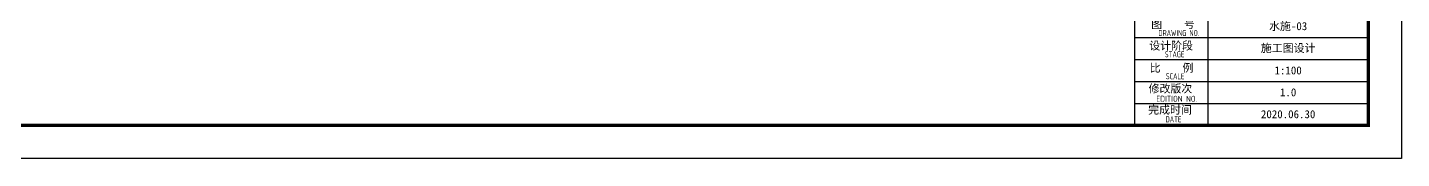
# Model space of a CAD drawing. Extents: x -216126 to 1846968, y -229642 to 543368.
# Drawn here: x 416340 to 457549, y 277185 to 281136 of the extents above; entities that cross this region are included whole.
import ezdxf

# ---------------------------------------------------------------- set-up
doc = ezdxf.new("R2010")
doc.units = 0
doc.header["$LTSCALE"] = 1000
doc.header["$MEASUREMENT"] = 0
for name, color, linetype in [('PUB_TITLE', 171, 'Continuous'), ('S_WALL', 9, 'Continuous'), ('TK', 4, 'Continuous')]:
    doc.layers.add(name, color=color, linetype=linetype)
doc.styles.add('TSSD_REIN', font='tssdeng.shx', dxfattribs={"width": 0.7, "bigfont": 'tssdchn.shx'})
doc.styles.add('图签宋体', font='', dxfattribs={"height": 300})
doc.styles.get('图签宋体').set_extended_font_data('NSimSun')

# ---------------------------------------------------------------- blocks, each defined once
blk = doc.blocks.new('GeYuanFrame_80505748', base_point=(20.09, 4.53))
at = {"layer": 'PUB_TITLE'}
blk.add_lwpolyline([(803.09, 14.53), (803.09, 111.33)], dxfattribs=at)
at = {"layer": 'TK'}
for p, q in [((781.09, 40.97), (851.09, 40.97)), ((781.09, 34.37), (851.09, 34.37)), ((781.09, 27.77), (851.09, 27.77)), ((781.09, 21.17), (851.09, 21.17)), ((781.09, 14.53), (851.09, 14.53))]:
    blk.add_line(p, q, dxfattribs=at)
blk.add_lwpolyline([(20.09, 4.53), (20.09, 598.53), (861.09, 598.53), (861.09, 4.53)], close=True, dxfattribs=at)
at = {"layer": 'TK', "const_width": 1}
blk.add_lwpolyline([(45.09, 588.53), (851.09, 588.53), (851.09, 14.53), (45.09, 14.53)], close=True, dxfattribs=at)
at = {"layer": 'TK', "const_width": 0.4}
blk.add_lwpolyline([(781.09, 588.53), (781.09, 14.53)], dxfattribs=at)
at = {"layer": 'TK', "style": '图签宋体'}
for s, p in [('图    号', (786.02, 43.77)), ('设计阶段', (785.45, 37.32)), ('比    例', (785.59, 30.63)), ('修改版次', (785.24, 24.41)), ('完成时间', (785.11, 18.02))]:
    blk.add_text(s, height=2.4, dxfattribs=at).set_placement(p)
at = {"layer": 'TK', "style": 'TSSD_REIN'}
for s, width, p in [('DRAWING NO.', 0.7, (788.19, 41.45)), ('STAGE', 0.7, (790.09, 35.03)), ('SCALE', 0.7, (790.38, 28.42)), ('EDITION NO.', 0.8, (787.53, 21.64)), ('DATE', 0.7, (790.33, 15.45))]:
    blk.add_text(s, height=1.8, dxfattribs=dict(at, width=width)).set_placement(p)
at = {"layer": 'TK', "char_height": 2.4, "width": 48, "attachment_point": 5, "style": '图签宋体'}
for s, insert in [('水施-03', (827.09, 44.27)), ('施工图设计', (827.09, 37.67)), ('1:100', (827.09, 31.07)), ('1.0', (827.09, 24.47)), ('2020.06.30', (827.09, 17.88))]:
    blk.add_mtext(s, dxfattribs=dict(at, insert=insert))

msp = doc.modelspace()

# ---------------------------------------------------------------- block references
at = {"layer": 'S_WALL', "xscale": 100, "yscale": 100, "zscale": 100}
msp.add_blockref('GeYuanFrame_80505748', (373449.5, 277185), dxfattribs=at)

doc.saveas('drawing.dxf')
